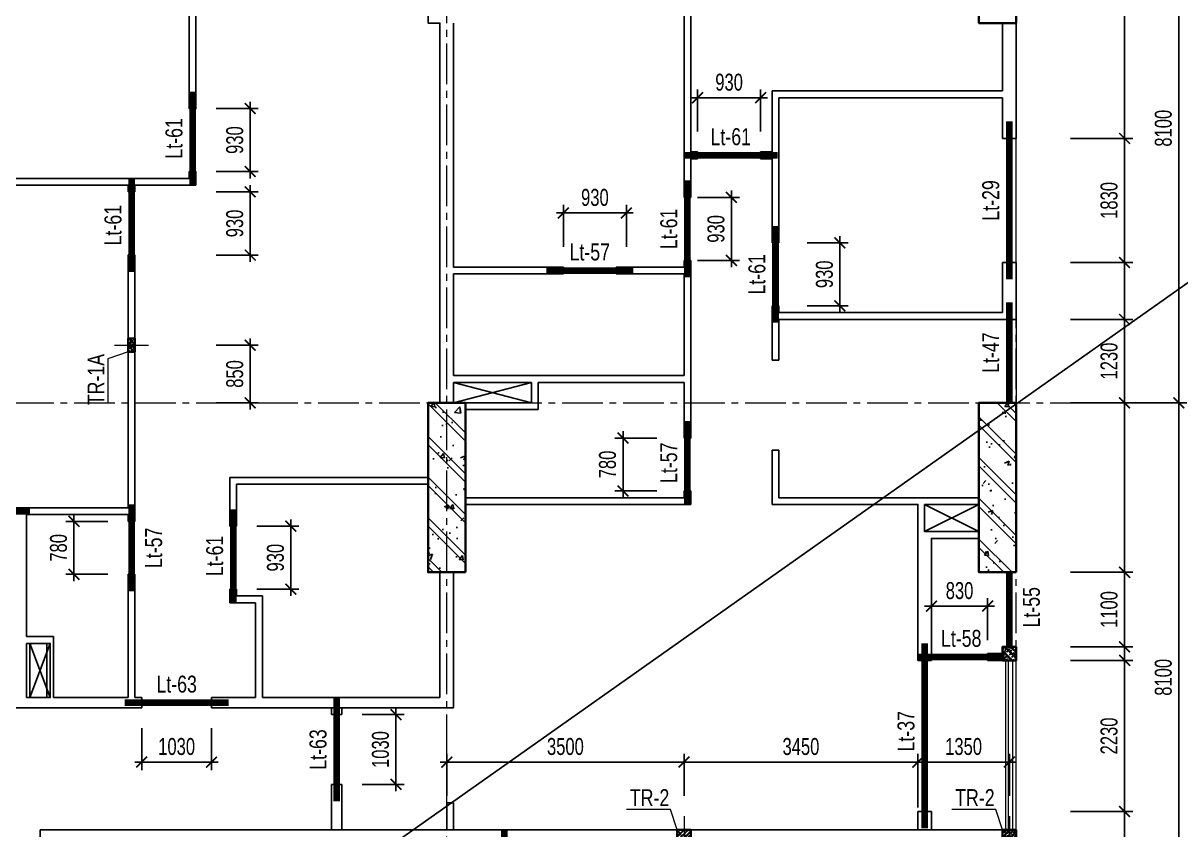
# Model space of a CAD drawing. Header units: millimetres. Extents: x 0 to 84100, y 0 to 158663.
# Drawn here: x 52670 to 69751, y 81126 to 93026 of the extents above; entities that cross this region are included whole.
import ezdxf
from ezdxf.enums import TextEntityAlignment as Align

# ---------------------------------------------------------------- set-up
doc = ezdxf.new("R2010")
doc.units = ezdxf.units.MM
doc.header["$LTSCALE"] = 800
doc.header["$MEASUREMENT"] = 0
doc.linetypes.add('CENTER2', pattern=[1.125, 0.75, -0.125, 0.125, -0.125])
doc.layers.get('DEFPOINTS').update_dxf_attribs({"color": 87})
for name, color, linetype, lineweight in [('CDC.01.AXIS', 160, 'CENTER2', 13), ('CDC.07.TEXTCOL', 3, 'Continuous', 18), ('CDC.09.COLUMN', 4, 'Continuous', 35), ('CDC.11.NOTE', 8, 'Continuous', 18)]:
    doc.layers.add(name, color=color, linetype=linetype, lineweight=lineweight)
for name, color, linetype in [('CDC.02.DIM', 1, 'Continuous'), ('CDC.03.BORDER', 3, 'Continuous'), ('CDC.06.TEXT', 2, 'Continuous'), ('CDC.10.HATCH', 9, 'Continuous'), ('HATCH', 8, 'Continuous'), ('KCS_LANH_TO', 3, 'Continuous'), ('new bloc sdfasdfk$0$KT-CTN', 3, 'Continuous')]:
    doc.layers.add(name, color=color, linetype=linetype)
doc.layers.add('CDC.15.NOPLOT', color=87, linetype='Continuous', plot=False)
doc.layers.add('KCS_Plotter', color=11, linetype='Continuous', plot=False)
doc.styles.add('KCS_SMTEXT', font='arial.ttf', dxfattribs={"width": 0.7})
doc.dimstyles.new('KCS_DIM100', dxfattribs={"dimscale": 100, "dimtxt": 2.5, "dimasz": 1.6, "dimexe": 1.2, "dimexo": 0, "dimgap": 1, "dimtad": 1, "dimdec": 0, "dimzin": 0, "dimdsep": 46, "dimtxsty": 'KCS_SMTEXT', "dimblk": 'ARCHTICK', "dimcen": 0, "dimdle": 1, "dimclrd": 1, "dimclre": 1, "dimclrt": 2, "dimadec": 0, "dimazin": 0, "dimtfac": 1, "dimtdec": 0, "dimtix": 1, "dimtmove": 2, "dimatfit": 3, "dimfxl": 1, "dimtolj": 1, "dimtzin": 0, "dimarcsym": 0})
pattern_1 = [(50, (0, 0), (717.26, -62.752), [75, -825]), (355, (0, 0), (-138.751, 752.192), [60, -660]), (100.4514, (59.8, -5.2), (578.5094, 689.4395), [63.74, -701.142]), (46.1842, (0, 200), (1067.241, -165.519), [112.5, -1237.5]), (96.6356, (88.9, 186.2), (934.663, 974.118), [95.61, -1051.713]), (351.1842, (0, 200), (934.662, 974.119), [90, -990]), (21, (100, 150), (596.907, -402.619), [75, -825]), (226, (100, 150), (671.882, -365.54), [60, -660]), (71.4514, (149.74, 116.45), (840.2226, 322.5305), [63.74, -701.142]), (67.5, (0, 0), (-155.9162, 294.3745), [0, -652, 0, -670, 0, -662.5]), (4.5, (0, 0), (283.351, 380.1032), [0, -382, 0, -637, 0, -252.5]), (327.5, (-223, 0), (533.8224, -22.5549), [0, -250, 0, -780, 0, -1035]), (317.5, (-323, 0), (583.1862, 100.105), [0, -325, 0, -518, 0, -735]), (315, (0, 0), (300.5204, 300.5204), []), (315, (0, 122.5), (300.5204, 300.5204), [])]

# ---------------------------------------------------------------- blocks, each defined once
blk = doc.blocks.new('TRUC9-31')
at = {"layer": 'CDC.10.HATCH', "ltscale": 0.5}
h = blk.add_hatch(dxfattribs=at)
h.set_pattern_fill('BETONG', color=256, scale=100, style=0, pattern_type=2)
h.set_pattern_definition(pattern_1)
h.paths.add_polyline_path([(48625, 38000), (49175, 38000), (49175, 40500), (48625, 40500), (48625, 38986)])
h = blk.add_hatch(dxfattribs=at)
h.set_pattern_fill('BETONG', color=256, scale=100, style=0, pattern_type=2)
h.set_pattern_definition(pattern_1)
h.paths.add_polyline_path([(56750, 38000), (57300, 38000), (57300, 40500), (56750, 40500), (56750, 38986)])
at = {"layer": 'CDC.01.AXIS'}
for p, q in [((48900, -1600), (48900, 50200)), ((57300, -1600), (57300, 50200)), ((-1600, 40500), (58900, 40500))]:
    blk.add_line(p, q, dxfattribs=at)
at = {"layer": 'CDC.09.COLUMN'}
for points in [[(57300, 46100), (57300, 48600), (56750, 48600), (56750, 46100)], [(49175, 38000), (49175, 40500), (48625, 40500), (48625, 38000)], [(57300, 38000), (57300, 40500), (56750, 40500), (56750, 38000)]]:
    blk.add_lwpolyline(points, close=True, dxfattribs=at)
blk = doc.blocks.new('new bloc sdfasdfk$0$ktn tang can ho')
at = {"layer": 'new bloc sdfasdfk$0$KT-CTN'}
for p, q in [((33650, 32399), (32500, 32699)), ((33650, 32699), (32500, 32399)), ((40250, 30900), (39450, 30500)), ((39450, 30900), (40250, 30500)), ((26550, 28850), (26250, 28050)), ((26250, 28850), (26550, 28050))]:
    blk.add_line(p, q, dxfattribs=at)
for points in [[(33650, 32699), (33650, 32399), (32500, 32399), (32500, 32699)], [(39450, 30900), (40250, 30900), (40250, 30500), (39450, 30500)], [(26250, 28850), (26550, 28850), (26550, 28050), (26250, 28050)]]:
    blk.add_lwpolyline(points, close=True, dxfattribs=at)
blk = doc.blocks.new('_ArchTick')
at = {"color": 0, "linetype": 'ByBlock', "const_width": 0.15}
blk.add_lwpolyline([(-0.5, -0.5), (0.5, 0.5)], dxfattribs=at)
blk = doc.blocks.new('*D79')
at = {"layer": 'CDC.02.DIM', "color": 1, "lineweight": -2, "ltscale": 0.5, "transparency": 16777216}
for p, q in [((68921, 95526), (69841, 95526)), ((69721, 95626), (69721, 87326)), ((68921, 87426), (69841, 87426))]:
    blk.add_line(p, q, dxfattribs=at)
at = {"layer": 'DEFPOINTS', "color": 0, "ltscale": 0.5, "transparency": 16777216}
for p in [(68921, 95526), (68921, 87426), (69721, 87426)]:
    blk.add_point(p, dxfattribs=at)
at = {"layer": 'CDC.02.DIM', "color": 1, "lineweight": -2, "ltscale": 0.5, "transparency": 16777216, "xscale": 160, "yscale": 160, "zscale": 160}
for p, rotation in [((69721, 95526), 90), ((69721, 87426), 270)]:
    blk.add_blockref('_ArchTick', p, dxfattribs=dict(at, rotation=rotation))
at = {"layer": 'CDC.02.DIM', "color": 2, "ltscale": 0.5, "transparency": 16777216, "insert": (69493, 91476), "char_height": 250, "attachment_point": 5, "rotation": 90, "style": 'KCS_SMTEXT'}
blk.add_mtext('\\A1;8100', dxfattribs=at)
blk = doc.blocks.new('*D80')
at = {"layer": 'CDC.02.DIM', "color": 1, "lineweight": -2, "ltscale": 0.5, "transparency": 16777216}
for p, q in [((69721, 87526), (69721, 79226)), ((68921, 87426), (69841, 87426)), ((68921, 79326), (69841, 79326))]:
    blk.add_line(p, q, dxfattribs=at)
at = {"layer": 'DEFPOINTS', "color": 0, "ltscale": 0.5, "transparency": 16777216}
for p in [(68921, 87426), (68921, 79326), (69721, 79326)]:
    blk.add_point(p, dxfattribs=at)
at = {"layer": 'CDC.02.DIM', "color": 1, "lineweight": -2, "ltscale": 0.5, "transparency": 16777216, "xscale": 160, "yscale": 160, "zscale": 160}
for p, rotation in [((69721, 87426), 90), ((69721, 79326), 270)]:
    blk.add_blockref('_ArchTick', p, dxfattribs=dict(at, rotation=rotation))
at = {"layer": 'CDC.02.DIM', "color": 2, "ltscale": 0.5, "transparency": 16777216, "insert": (69493, 83376), "char_height": 250, "attachment_point": 5, "rotation": 90, "style": 'KCS_SMTEXT'}
blk.add_mtext('\\A1;8100', dxfattribs=at)
blk = doc.blocks.new('*D98')
at = {"layer": 'CDC.02.DIM', "color": 1, "lineweight": -2, "ltscale": 0.5, "transparency": 16777216}
for p, q in [((68921, 95526), (70841, 95526)), ((70721, 46826), (70721, 95626)), ((68921, 46926), (70841, 46926))]:
    blk.add_line(p, q, dxfattribs=at)
at = {"layer": 'DEFPOINTS', "color": 0, "ltscale": 0.5, "transparency": 16777216}
for p in [(68921, 95526), (70721, 95526), (68921, 46926)]:
    blk.add_point(p, dxfattribs=at)
at = {"layer": 'CDC.02.DIM', "color": 1, "lineweight": -2, "ltscale": 0.5, "transparency": 16777216, "xscale": 160, "yscale": 160, "zscale": 160}
for p, rotation in [((70721, 95526), 90), ((70721, 46926), 270)]:
    blk.add_blockref('_ArchTick', p, dxfattribs=dict(at, rotation=rotation))
at = {"layer": 'CDC.02.DIM', "color": 2, "ltscale": 0.5, "transparency": 16777216, "insert": (70493, 71226), "char_height": 250, "attachment_point": 5, "rotation": 90, "style": 'KCS_SMTEXT'}
blk.add_mtext('\\A1;48600', dxfattribs=at)
blk = doc.blocks.new('*D135')
at = {"layer": 'CDC.02.DIM', "color": 1, "lineweight": -2, "transparency": 16777216}
for p, q in [((55520, 90536), (56140, 90536)), ((56020, 90636), (56020, 89506)), ((55520, 89606), (56140, 89606))]:
    blk.add_line(p, q, dxfattribs=at)
at = {"layer": 'DEFPOINTS', "color": 0, "transparency": 16777216}
for p in [(55520, 90536), (55520, 89606), (56020, 89606)]:
    blk.add_point(p, dxfattribs=at)
at = {"layer": 'CDC.02.DIM', "color": 1, "lineweight": -2, "transparency": 16777216, "xscale": 160, "yscale": 160, "zscale": 160}
for p, rotation in [((56020, 90536), 90), ((56020, 89606), 270)]:
    blk.add_blockref('_ArchTick', p, dxfattribs=dict(at, rotation=rotation))
at = {"layer": 'CDC.02.DIM', "color": 2, "transparency": 16777216, "insert": (55793, 90071), "char_height": 250, "attachment_point": 5, "rotation": 90, "style": 'KCS_SMTEXT'}
blk.add_mtext('\\A1;930', dxfattribs=at)
blk = doc.blocks.new('*D136')
at = {"layer": 'CDC.02.DIM', "color": 1, "lineweight": -2, "transparency": 16777216}
for p, q in [((55520, 91766), (56140, 91766)), ((56020, 91866), (56020, 90736)), ((55520, 90836), (56140, 90836))]:
    blk.add_line(p, q, dxfattribs=at)
at = {"layer": 'DEFPOINTS', "color": 0, "transparency": 16777216}
for p in [(55520, 91766), (55520, 90836), (56020, 90836)]:
    blk.add_point(p, dxfattribs=at)
at = {"layer": 'CDC.02.DIM', "color": 1, "lineweight": -2, "transparency": 16777216, "xscale": 160, "yscale": 160, "zscale": 160}
for p, rotation in [((56020, 91766), 90), ((56020, 90836), 270)]:
    blk.add_blockref('_ArchTick', p, dxfattribs=dict(at, rotation=rotation))
at = {"layer": 'CDC.02.DIM', "color": 2, "transparency": 16777216, "insert": (55793, 91301), "char_height": 250, "attachment_point": 5, "rotation": 90, "style": 'KCS_SMTEXT'}
blk.add_mtext('\\A1;930', dxfattribs=at)
blk = doc.blocks.new('*D140')
at = {"layer": 'CDC.02.DIM', "color": 1, "lineweight": -2, "transparency": 16777216}
for p, q in [((56120, 85606), (56740, 85606)), ((56620, 85706), (56620, 84576)), ((56120, 84676), (56740, 84676))]:
    blk.add_line(p, q, dxfattribs=at)
at = {"layer": 'DEFPOINTS', "color": 0, "transparency": 16777216}
for p in [(56120, 85606), (56120, 84676), (56620, 84676)]:
    blk.add_point(p, dxfattribs=at)
at = {"layer": 'CDC.02.DIM', "color": 1, "lineweight": -2, "transparency": 16777216, "xscale": 160, "yscale": 160, "zscale": 160}
for p, rotation in [((56620, 85606), 90), ((56620, 84676), 270)]:
    blk.add_blockref('_ArchTick', p, dxfattribs=dict(at, rotation=rotation))
at = {"layer": 'CDC.02.DIM', "color": 2, "transparency": 16777216, "insert": (56393, 85141), "char_height": 250, "attachment_point": 5, "rotation": 90, "style": 'KCS_SMTEXT'}
blk.add_mtext('\\A1;930', dxfattribs=at)
blk = doc.blocks.new('*D142')
at = {"layer": 'CDC.02.DIM', "color": 1, "lineweight": -2, "transparency": 16777216}
for p, q in [((53420, 85776), (53420, 84796)), ((53920, 85676), (53300, 85676)), ((53920, 84896), (53300, 84896))]:
    blk.add_line(p, q, dxfattribs=at)
at = {"layer": 'DEFPOINTS', "color": 0, "transparency": 16777216}
for p in [(53920, 85676), (53420, 84896), (53920, 84896)]:
    blk.add_point(p, dxfattribs=at)
at = {"layer": 'CDC.02.DIM', "color": 1, "lineweight": -2, "transparency": 16777216, "xscale": 160, "yscale": 160, "zscale": 160}
for p, rotation in [((53420, 85676), 90), ((53420, 84896), 270)]:
    blk.add_blockref('_ArchTick', p, dxfattribs=dict(at, rotation=rotation))
at = {"layer": 'CDC.02.DIM', "color": 2, "transparency": 16777216, "insert": (53193, 85286), "char_height": 250, "attachment_point": 5, "rotation": 90, "style": 'KCS_SMTEXT'}
blk.add_mtext('\\A1;780', dxfattribs=at)
blk = doc.blocks.new('*D146')
at = {"layer": 'CDC.02.DIM', "color": 1, "lineweight": -2, "transparency": 16777216}
for p, q in [((63120, 90556), (63120, 89426)), ((62620, 90456), (63240, 90456)), ((62620, 89526), (63240, 89526))]:
    blk.add_line(p, q, dxfattribs=at)
at = {"layer": 'DEFPOINTS', "color": 0, "transparency": 16777216}
for p in [(62620, 90456), (62620, 89526), (63120, 89526)]:
    blk.add_point(p, dxfattribs=at)
at = {"layer": 'CDC.02.DIM', "color": 1, "lineweight": -2, "transparency": 16777216, "xscale": 160, "yscale": 160, "zscale": 160}
for p, rotation in [((63120, 90456), 90), ((63120, 89526), 270)]:
    blk.add_blockref('_ArchTick', p, dxfattribs=dict(at, rotation=rotation))
at = {"layer": 'CDC.02.DIM', "color": 2, "transparency": 16777216, "insert": (62893, 89991), "char_height": 250, "attachment_point": 5, "rotation": 90, "style": 'KCS_SMTEXT'}
blk.add_mtext('\\A1;930', dxfattribs=at)
blk = doc.blocks.new('*D149')
at = {"layer": 'CDC.02.DIM', "color": 1, "lineweight": -2, "transparency": 16777216}
for p, q in [((64721, 89886), (64721, 88756)), ((64239, 89786), (64841, 89786)), ((64239, 88856), (64841, 88856))]:
    blk.add_line(p, q, dxfattribs=at)
at = {"layer": 'DEFPOINTS', "color": 0, "transparency": 16777216}
for p in [(64239, 89786), (64239, 88856), (64721, 88856)]:
    blk.add_point(p, dxfattribs=at)
at = {"layer": 'CDC.02.DIM', "color": 1, "lineweight": -2, "transparency": 16777216, "xscale": 160, "yscale": 160, "zscale": 160}
for p, rotation in [((64721, 89786), 90), ((64721, 88856), 270)]:
    blk.add_blockref('_ArchTick', p, dxfattribs=dict(at, rotation=rotation))
at = {"layer": 'CDC.02.DIM', "color": 2, "transparency": 16777216, "insert": (64493, 89321), "char_height": 250, "attachment_point": 5, "rotation": 90, "style": 'KCS_SMTEXT'}
blk.add_mtext('\\A1;930', dxfattribs=at)
blk = doc.blocks.new('*D150')
at = {"layer": 'CDC.02.DIM', "color": 1, "lineweight": -2, "ltscale": 0.5, "transparency": 16777216}
for p, q in [((68921, 91426), (68921, 89396)), ((68121, 91326), (69041, 91326)), ((68121, 89496), (69041, 89496))]:
    blk.add_line(p, q, dxfattribs=at)
at = {"layer": 'DEFPOINTS', "color": 0, "ltscale": 0.5, "transparency": 16777216}
for p in [(68121, 91326), (68121, 89496), (68921, 89496)]:
    blk.add_point(p, dxfattribs=at)
at = {"layer": 'CDC.02.DIM', "color": 1, "lineweight": -2, "ltscale": 0.5, "transparency": 16777216, "xscale": 160, "yscale": 160, "zscale": 160}
for p, rotation in [((68921, 91326), 90), ((68921, 89496), 270)]:
    blk.add_blockref('_ArchTick', p, dxfattribs=dict(at, rotation=rotation))
at = {"layer": 'CDC.02.DIM', "color": 2, "ltscale": 0.5, "transparency": 16777216, "insert": (68693, 90411), "char_height": 250, "attachment_point": 5, "rotation": 90, "style": 'KCS_SMTEXT'}
blk.add_mtext('\\A1;1830', dxfattribs=at)
blk = doc.blocks.new('*D151')
at = {"layer": 'CDC.02.DIM', "color": 1, "lineweight": -2, "ltscale": 0.5, "transparency": 16777216}
for p, q in [((68121, 88656), (69041, 88656)), ((68921, 87326), (68921, 88756)), ((68121, 87426), (69041, 87426))]:
    blk.add_line(p, q, dxfattribs=at)
at = {"layer": 'DEFPOINTS', "color": 0, "ltscale": 0.5, "transparency": 16777216}
for p in [(68121, 88656), (68921, 88656), (68121, 87426)]:
    blk.add_point(p, dxfattribs=at)
at = {"layer": 'CDC.02.DIM', "color": 1, "lineweight": -2, "ltscale": 0.5, "transparency": 16777216, "xscale": 160, "yscale": 160, "zscale": 160}
for p, rotation in [((68921, 88656), 90), ((68921, 87426), 270)]:
    blk.add_blockref('_ArchTick', p, dxfattribs=dict(at, rotation=rotation))
at = {"layer": 'CDC.02.DIM', "color": 2, "ltscale": 0.5, "transparency": 16777216, "insert": (68693, 88041), "char_height": 250, "attachment_point": 5, "rotation": 90, "style": 'KCS_SMTEXT'}
blk.add_mtext('\\A1;1230', dxfattribs=at)
blk = doc.blocks.new('*D152')
at = {"layer": 'CDC.02.DIM', "color": 1, "lineweight": -2, "transparency": 16777216}
for p, q in [((63651, 91926), (62521, 91926)), ((62621, 91426), (62621, 92046)), ((63551, 91426), (63551, 92046))]:
    blk.add_line(p, q, dxfattribs=at)
at = {"layer": 'DEFPOINTS', "color": 0, "transparency": 16777216}
for p in [(62621, 91926), (62621, 91426), (63551, 91426)]:
    blk.add_point(p, dxfattribs=at)
at = {"layer": 'CDC.02.DIM', "color": 1, "lineweight": -2, "transparency": 16777216, "xscale": 160, "yscale": 160, "zscale": 160, "rotation": 180}
blk.add_blockref('_ArchTick', (62621, 91926), dxfattribs=at)
at = {"layer": 'CDC.02.DIM', "color": 1, "lineweight": -2, "transparency": 16777216, "xscale": 160, "yscale": 160, "zscale": 160}
blk.add_blockref('_ArchTick', (63551, 91926), dxfattribs=at)
at = {"layer": 'CDC.02.DIM', "color": 2, "transparency": 16777216, "insert": (63086, 92154), "char_height": 250, "attachment_point": 5, "style": 'KCS_SMTEXT'}
blk.add_mtext('\\A1;930', dxfattribs=at)
blk = doc.blocks.new('*D153')
at = {"layer": 'CDC.02.DIM', "color": 1, "lineweight": -2, "transparency": 16777216}
for p, q in [((61671, 90226), (60541, 90226)), ((60641, 89726), (60641, 90346)), ((61571, 89726), (61571, 90346))]:
    blk.add_line(p, q, dxfattribs=at)
at = {"layer": 'DEFPOINTS', "color": 0, "transparency": 16777216}
for p in [(60641, 90226), (60641, 89726), (61571, 89726)]:
    blk.add_point(p, dxfattribs=at)
at = {"layer": 'CDC.02.DIM', "color": 1, "lineweight": -2, "transparency": 16777216, "xscale": 160, "yscale": 160, "zscale": 160, "rotation": 180}
blk.add_blockref('_ArchTick', (60641, 90226), dxfattribs=at)
at = {"layer": 'CDC.02.DIM', "color": 1, "lineweight": -2, "transparency": 16777216, "xscale": 160, "yscale": 160, "zscale": 160}
blk.add_blockref('_ArchTick', (61571, 90226), dxfattribs=at)
at = {"layer": 'CDC.02.DIM', "color": 2, "transparency": 16777216, "insert": (61106, 90454), "char_height": 250, "attachment_point": 5, "style": 'KCS_SMTEXT'}
blk.add_mtext('\\A1;930', dxfattribs=at)
blk = doc.blocks.new('*D154')
at = {"layer": 'CDC.02.DIM', "color": 1, "lineweight": -2, "transparency": 16777216}
for p, q in [((61521, 87006), (61521, 86026)), ((62021, 86906), (61401, 86906)), ((62021, 86126), (61401, 86126))]:
    blk.add_line(p, q, dxfattribs=at)
at = {"layer": 'DEFPOINTS', "color": 0, "transparency": 16777216}
for p in [(62021, 86906), (61521, 86126), (62021, 86126)]:
    blk.add_point(p, dxfattribs=at)
at = {"layer": 'CDC.02.DIM', "color": 1, "lineweight": -2, "transparency": 16777216, "xscale": 160, "yscale": 160, "zscale": 160}
for p, rotation in [((61521, 86906), 90), ((61521, 86126), 270)]:
    blk.add_blockref('_ArchTick', p, dxfattribs=dict(at, rotation=rotation))
at = {"layer": 'CDC.02.DIM', "color": 2, "transparency": 16777216, "insert": (61293, 86516), "char_height": 250, "attachment_point": 5, "rotation": 90, "style": 'KCS_SMTEXT'}
blk.add_mtext('\\A1;780', dxfattribs=at)
blk = doc.blocks.new('*D155')
at = {"layer": 'CDC.02.DIM', "color": 1, "lineweight": -2, "ltscale": 0.5, "transparency": 16777216}
for p, q in [((68921, 81296), (68921, 83726)), ((68121, 83626), (69041, 83626)), ((68121, 81396), (69041, 81396))]:
    blk.add_line(p, q, dxfattribs=at)
at = {"layer": 'DEFPOINTS', "color": 0, "ltscale": 0.5, "transparency": 16777216}
for p in [(68121, 83626), (68921, 83626), (68121, 81396)]:
    blk.add_point(p, dxfattribs=at)
at = {"layer": 'CDC.02.DIM', "color": 1, "lineweight": -2, "ltscale": 0.5, "transparency": 16777216, "xscale": 160, "yscale": 160, "zscale": 160}
for p, rotation in [((68921, 83626), 90), ((68921, 81396), 270)]:
    blk.add_blockref('_ArchTick', p, dxfattribs=dict(at, rotation=rotation))
at = {"layer": 'CDC.02.DIM', "color": 2, "ltscale": 0.5, "transparency": 16777216, "insert": (68693, 82511), "char_height": 250, "attachment_point": 5, "rotation": 90, "style": 'KCS_SMTEXT'}
blk.add_mtext('\\A1;2230', dxfattribs=at)
blk = doc.blocks.new('*D156')
at = {"layer": 'CDC.02.DIM', "color": 1, "lineweight": -2, "transparency": 16777216}
for p, q in [((67001, 84426), (65971, 84426)), ((66071, 83926), (66071, 84546)), ((66901, 83926), (66901, 84546))]:
    blk.add_line(p, q, dxfattribs=at)
at = {"layer": 'DEFPOINTS', "color": 0, "transparency": 16777216}
for p in [(66071, 84426), (66071, 83926), (66901, 83926)]:
    blk.add_point(p, dxfattribs=at)
at = {"layer": 'CDC.02.DIM', "color": 1, "lineweight": -2, "transparency": 16777216, "xscale": 160, "yscale": 160, "zscale": 160, "rotation": 180}
blk.add_blockref('_ArchTick', (66071, 84426), dxfattribs=at)
at = {"layer": 'CDC.02.DIM', "color": 1, "lineweight": -2, "transparency": 16777216, "xscale": 160, "yscale": 160, "zscale": 160}
blk.add_blockref('_ArchTick', (66901, 84426), dxfattribs=at)
at = {"layer": 'CDC.02.DIM', "color": 2, "transparency": 16777216, "insert": (66486, 84654), "char_height": 250, "attachment_point": 5, "style": 'KCS_SMTEXT'}
blk.add_mtext('\\A1;830', dxfattribs=at)
blk = doc.blocks.new('*D157')
at = {"layer": 'CDC.02.DIM', "color": 1, "lineweight": -2, "transparency": 16777216}
for p, q in [((58171, 82926), (58171, 81696)), ((57671, 82826), (58291, 82826)), ((57671, 81796), (58291, 81796))]:
    blk.add_line(p, q, dxfattribs=at)
at = {"layer": 'DEFPOINTS', "color": 0, "transparency": 16777216}
for p in [(57671, 82826), (57671, 81796), (58171, 81796)]:
    blk.add_point(p, dxfattribs=at)
at = {"layer": 'CDC.02.DIM', "color": 1, "lineweight": -2, "transparency": 16777216, "xscale": 160, "yscale": 160, "zscale": 160}
for p, rotation in [((58171, 82826), 90), ((58171, 81796), 270)]:
    blk.add_blockref('_ArchTick', p, dxfattribs=dict(at, rotation=rotation))
at = {"layer": 'CDC.02.DIM', "color": 2, "transparency": 16777216, "insert": (57943, 82311), "char_height": 250, "attachment_point": 5, "rotation": 90, "style": 'KCS_SMTEXT'}
blk.add_mtext('\\A1;1030', dxfattribs=at)
blk = doc.blocks.new('*D240')
at = {"layer": 'CDC.02.DIM', "color": 1, "lineweight": -2, "transparency": 16777216}
for p, q in [((54420, 82626), (54420, 82006)), ((55450, 82626), (55450, 82006)), ((55550, 82126), (54320, 82126))]:
    blk.add_line(p, q, dxfattribs=at)
at = {"layer": 'DEFPOINTS', "color": 0, "transparency": 16777216}
for p in [(54420, 82626), (55450, 82626), (54420, 82126)]:
    blk.add_point(p, dxfattribs=at)
at = {"layer": 'CDC.02.DIM', "color": 1, "lineweight": -2, "transparency": 16777216, "xscale": 160, "yscale": 160, "zscale": 160, "rotation": 180}
blk.add_blockref('_ArchTick', (54420, 82126), dxfattribs=at)
at = {"layer": 'CDC.02.DIM', "color": 1, "lineweight": -2, "transparency": 16777216, "xscale": 160, "yscale": 160, "zscale": 160}
blk.add_blockref('_ArchTick', (55450, 82126), dxfattribs=at)
at = {"layer": 'CDC.02.DIM', "color": 2, "transparency": 16777216, "insert": (54935, 82354), "char_height": 250, "attachment_point": 5, "style": 'KCS_SMTEXT'}
blk.add_mtext('\\A1;1030', dxfattribs=at)
blk = doc.blocks.new('TR1')
at = {"layer": 'HATCH'}
h = blk.add_hatch(dxfattribs=at)
h.set_pattern_fill('BETONG', color=256, scale=10, style=0, pattern_type=2)
h.set_pattern_definition([(50, (154804.38, -579291.57), (71.726018, -6.2752135), [7.5, -82.5]), (355, (154804.38, -579291.57), (-13.875133, 75.219213), [6, -66]), (100.4514, (154810.355, -579292.094), (57.850938, 68.943954), [6.374019, -70.114211]), (46.1842, (154804.38, -579271.57), (106.724105, -16.551901), [11.25, -123.75]), (96.6356, (154813.27, -579272.95), (93.46627, 97.411787), [9.561029, -105.1713]), (351.1842, (154804.38, -579271.57), (93.466195, 97.41186), [9, -99]), (21, (154814.38, -579276.57), (59.690705, -40.261889), [7.5, -82.5]), (326, (154814.38, -579276.57), (24.331533, 72.5150045), [6, -66]), (71.4514, (154819.35, -579279.93), (84.022263, 32.25305), [6.374019, -70.114211]), (37.5, (154804.378, -579291.572), (1.2159855, 33.2893854), [0, -65.2, 0, -67, 0, -66.25]), (7.5, (154804.378, -579291.57), (26.3069537, 39.4411712), [0, -38.2, 0, -63.7, 0, -25.25]), (327.5, (154782.078, -579291.572), (53.3822436, -2.2554872), [0, -25, 0, -78, 0, -103.5]), (317.5, (154772.08, -579291.57), (58.318617, 10.0104982), [0, -32.5, 0, -51.8, 0, -73.5]), (45, (154804.378, -579291.57), (-30.0520382, 30.0520382), []), (45, (154804.378, -579279.32), (-30.0520382, 30.0520382), [])])
h.paths.add_polyline_path([(100, -50), (100, 50), (-100, 50), (-100, -50)])
at = {"layer": 'CDC.01.AXIS'}
blk.add_line((0, 250), (0, -250), dxfattribs=at)
at = {"layer": 'CDC.09.COLUMN'}
blk.add_lwpolyline([(-100, -50), (100, -50), (100, 50), (-100, 50)], close=True, dxfattribs=at)
blk = doc.blocks.new('*D385')
at = {"layer": 'CDC.02.DIM', "color": 1, "lineweight": -2, "transparency": 16777216}
for p, q in [((56020, 88376), (56020, 87326)), ((55520, 88276), (56140, 88276)), ((55520, 87426), (56140, 87426))]:
    blk.add_line(p, q, dxfattribs=at)
at = {"layer": 'DEFPOINTS', "color": 0, "transparency": 16777216}
for p in [(55520, 88276), (55520, 87426), (56020, 87426)]:
    blk.add_point(p, dxfattribs=at)
at = {"layer": 'CDC.02.DIM', "color": 1, "lineweight": -2, "transparency": 16777216, "xscale": 160, "yscale": 160, "zscale": 160}
for p, rotation in [((56020, 88276), 90), ((56020, 87426), 270)]:
    blk.add_blockref('_ArchTick', p, dxfattribs=dict(at, rotation=rotation))
at = {"layer": 'CDC.02.DIM', "color": 2, "transparency": 16777216, "insert": (55793, 87851), "char_height": 250, "attachment_point": 5, "rotation": 90, "style": 'KCS_SMTEXT'}
blk.add_mtext('\\A1;850', dxfattribs=at)
blk = doc.blocks.new('TR2')
at = {"layer": 'HATCH'}
h = blk.add_hatch(dxfattribs=at)
h.set_pattern_fill('BETONG', color=256, scale=10, angle=90, style=0, pattern_type=2)
h.set_pattern_definition([(140, (579241.57, 154804.38), (6.2752135, 71.726018), [7.5, -82.5]), (85, (579241.57, 154804.38), (-75.219213, -13.875133), [6, -66]), (190.4514, (579242.094, 154810.355), (-68.943954, 57.850938), [6.374019, -70.114211]), (136.1842, (579221.57, 154804.38), (16.551901, 106.724105), [11.25, -123.75]), (186.6356, (579222.95, 154813.27), (-97.411787, 93.46627), [9.561029, -105.1713]), (81.1842, (579221.57, 154804.38), (-97.41186, 93.466195), [9, -99]), (111, (579226.57, 154814.38), (40.261889, 59.690705), [7.5, -82.5]), (56, (579226.57, 154814.38), (-72.5150045, 24.331533), [6, -66]), (161.4514, (579229.93, 154819.35), (-32.25305, 84.022263), [6.374019, -70.114211]), (127.5, (579241.572, 154804.378), (-33.2893854, 1.2159855), [0, -65.2, 0, -67, 0, -66.25]), (97.5, (579241.57, 154804.378), (-39.4411712, 26.3069537), [0, -38.2, 0, -63.7, 0, -25.25]), (57.5, (579241.572, 154782.078), (2.2554872, 53.3822436), [0, -25, 0, -78, 0, -103.5]), (47.5, (579241.57, 154772.08), (-10.0104982, 58.318617), [0, -32.5, 0, -51.8, 0, -73.5]), (135, (579241.57, 154804.378), (-30.0520382, -30.0520382), []), (135, (579229.32, 154804.378), (-30.0520382, -30.0520382), [])])
h.paths.add_polyline_path([(-100, -100), (100, -100), (100, 100), (-100, 100)])
at = {"layer": 'CDC.01.AXIS'}
blk.add_line((-300, 0), (300, 0), dxfattribs=at)
at = {"layer": 'CDC.09.COLUMN'}
blk.add_lwpolyline([(100, -100), (100, 100), (-100, 100), (-100, -100)], close=True, dxfattribs=at)
blk = doc.blocks.new('*D392')
at = {"layer": 'CDC.02.DIM', "color": 1, "lineweight": -2, "transparency": 16777216}
for p, q in [((58921, 81626), (58921, 82246)), ((62421, 81626), (62421, 82246)), ((62521, 82126), (58821, 82126))]:
    blk.add_line(p, q, dxfattribs=at)
at = {"layer": 'DEFPOINTS', "color": 0, "transparency": 16777216}
for p in [(58921, 82126), (58921, 81626), (62421, 81626)]:
    blk.add_point(p, dxfattribs=at)
at = {"layer": 'CDC.02.DIM', "color": 1, "lineweight": -2, "transparency": 16777216, "xscale": 160, "yscale": 160, "zscale": 160, "rotation": 180}
blk.add_blockref('_ArchTick', (58921, 82126), dxfattribs=at)
at = {"layer": 'CDC.02.DIM', "color": 1, "lineweight": -2, "transparency": 16777216, "xscale": 160, "yscale": 160, "zscale": 160}
blk.add_blockref('_ArchTick', (62421, 82126), dxfattribs=at)
at = {"layer": 'CDC.02.DIM', "color": 2, "transparency": 16777216, "insert": (60671, 82354), "char_height": 250, "attachment_point": 5, "style": 'KCS_SMTEXT'}
blk.add_mtext('\\A1;3500', dxfattribs=at)
blk = doc.blocks.new('*D393')
at = {"layer": 'CDC.02.DIM', "color": 1, "lineweight": -2, "transparency": 16777216}
for p, q in [((62421, 81626), (62421, 82246)), ((65871, 81456), (65871, 82246)), ((62321, 82126), (65971, 82126))]:
    blk.add_line(p, q, dxfattribs=at)
at = {"layer": 'DEFPOINTS', "color": 0, "transparency": 16777216}
for p in [(65871, 82126), (62421, 81626), (65871, 81456)]:
    blk.add_point(p, dxfattribs=at)
at = {"layer": 'CDC.02.DIM', "color": 1, "lineweight": -2, "transparency": 16777216, "xscale": 160, "yscale": 160, "zscale": 160, "rotation": 180}
blk.add_blockref('_ArchTick', (62421, 82126), dxfattribs=at)
at = {"layer": 'CDC.02.DIM', "color": 1, "lineweight": -2, "transparency": 16777216, "xscale": 160, "yscale": 160, "zscale": 160}
blk.add_blockref('_ArchTick', (65871, 82126), dxfattribs=at)
at = {"layer": 'CDC.02.DIM', "color": 2, "transparency": 16777216, "insert": (64146, 82354), "char_height": 250, "attachment_point": 5, "style": 'KCS_SMTEXT'}
blk.add_mtext('\\A1;3450', dxfattribs=at)
blk = doc.blocks.new('*D573')
at = {"layer": 'CDC.02.DIM', "color": 1, "lineweight": -2, "transparency": 16777216}
for p, q in [((65871, 81456), (65871, 82246)), ((67221, 81626), (67221, 82246)), ((67321, 82126), (65771, 82126))]:
    blk.add_line(p, q, dxfattribs=at)
at = {"layer": 'DEFPOINTS', "color": 0, "transparency": 16777216}
for p in [(65871, 82126), (67221, 81626), (65871, 81456)]:
    blk.add_point(p, dxfattribs=at)
at = {"layer": 'CDC.02.DIM', "color": 1, "lineweight": -2, "transparency": 16777216, "xscale": 160, "yscale": 160, "zscale": 160, "rotation": 180}
blk.add_blockref('_ArchTick', (65871, 82126), dxfattribs=at)
at = {"layer": 'CDC.02.DIM', "color": 1, "lineweight": -2, "transparency": 16777216, "xscale": 160, "yscale": 160, "zscale": 160}
blk.add_blockref('_ArchTick', (67221, 82126), dxfattribs=at)
at = {"layer": 'CDC.02.DIM', "color": 2, "transparency": 16777216, "insert": (66546, 82354), "char_height": 250, "attachment_point": 5, "style": 'KCS_SMTEXT'}
blk.add_mtext('\\A1;1350', dxfattribs=at)
blk = doc.blocks.new('*D683')
at = {"layer": 'CDC.02.DIM', "color": 1, "lineweight": -2, "ltscale": 0.5, "transparency": 16777216}
for p, q in [((68121, 84926), (69041, 84926)), ((68921, 83726), (68921, 85026)), ((68121, 83826), (69041, 83826))]:
    blk.add_line(p, q, dxfattribs=at)
at = {"layer": 'DEFPOINTS', "color": 0, "ltscale": 0.5, "transparency": 16777216}
for p in [(68121, 84926), (68921, 84926), (68121, 83826)]:
    blk.add_point(p, dxfattribs=at)
at = {"layer": 'CDC.02.DIM', "color": 1, "lineweight": -2, "ltscale": 0.5, "transparency": 16777216, "xscale": 160, "yscale": 160, "zscale": 160}
for p, rotation in [((68921, 84926), 90), ((68921, 83826), 270)]:
    blk.add_blockref('_ArchTick', p, dxfattribs=dict(at, rotation=rotation))
at = {"layer": 'CDC.02.DIM', "color": 2, "ltscale": 0.5, "transparency": 16777216, "insert": (68693, 84376), "char_height": 250, "attachment_point": 5, "rotation": 90, "style": 'KCS_SMTEXT'}
blk.add_mtext('\\A1;1100', dxfattribs=at)

msp = doc.modelspace()

# ---------------------------------------------------------------- hatches: boundary and pattern name
at = {"layer": 'CDC.10.HATCH', "ltscale": 0.5}
h = msp.add_hatch(dxfattribs=at)
h.set_pattern_fill('DANG-01', color=256, scale=15, angle=-90, style=0, pattern_type=2)
h.set_pattern_definition([(320, (-469993.03, 4155443.27), (-9.4128202, -107.5890274), [11.25, -123.75]), (265, (-469993.03, 4155443.27), (112.82882, 20.8127), [9, -99]), (10.4514, (-469993.81, 4155434.3), (103.4159313, -86.7764073), [9.5610285, -105.1713168]), (316.1842, (-469963.03, 4155443.27), (-24.827852, -160.0861573), [16.875, -185.625]), (6.6356, (-469965.1, 4155429.93), (146.1176806, -140.199406), [14.341543, -157.75695]), (261.1842, (-469963.03, 4155443.27), (146.11779, -140.199292), [13.5, -148.5]), (291, (-469970.53, 4155428.27), (-60.3928336, -89.5360578), [11.25, -123.75]), (236, (-469970.53, 4155428.27), (108.7725068, -36.4972998), [9, -99]), (341.4514, (-469975.56, 4155420.81), (48.3795745, -126.0333943), [9.5610285, -105.1713168]), (307.5, (-469993.03, 4155443.267), (49.93407807, -1.8239783), [0, -97.8, 0, -100.5, 0, -99.375]), (277.5, (-469993.03, 4155443.267), (59.1617568, -39.4604306), [0, -57.3, 0, -95.55, 0, -37.875]), (237.5, (-469993.03, 4155476.717), (-3.38323076, -80.07336543), [0, -37.5, 0, -117, 0, -155.25]), (227.5, (-469993.03, 4155491.72), (15.0157473, -87.4779254), [0, -48.75, 0, -77.7, 0, -110.25]), (315, (-469993.03, 4155443.27), (45.0780573, 45.0780573), []), (315, (-469974.654, 4155443.27), (45.0780573, 45.0780573), [])])
h.paths.add_polyline_path([(67320.7, 83826.1), (67320.7, 83626.1), (67120.7, 83626.1), (67120.7, 83826.1)])

# ---------------------------------------------------------------- linework, layer by layer
at = {"layer": 'CDC.03.BORDER'}
for p, q in [((62520.7, 94296.1), (62520.7, 91126.1)), ((62420.7, 90456.1), (62420.7, 94096.1)), ((59020.7, 93026.1), (59020.7, 89426.1)), ((67320.7, 93026.1), (67320.7, 91326.1)), ((63720.7, 92026.1), (67120.7, 92026.1)), ((63720.7, 91126.1), (63720.7, 92026.1)), ((67120.7, 91926.1), (63820.7, 91926.1)), ((63820.7, 89786.1), (63820.7, 91926.1)), ((67120.7, 91326.1), (67120.7, 91926.1)), ((67120.7, 91326.1), (67320.7, 91326.1)), ((62520.7, 91126.1), (62620.7, 91126.1)), ((62520.7, 91126.1), (62620.7, 91126.1)), ((62620.7, 91126.1), (62620.7, 91026.1)), ((63550.7, 91026.1), (63550.7, 91126.1)), ((63720.7, 91126.1), (63550.7, 91126.1)), ((62620.7, 91026.1), (62520.7, 91026.1)), ((62620.7, 91026.1), (62520.7, 91026.1)), ((62520.7, 91026.1), (62520.7, 90456.1)), ((63720.7, 91026.1), (63550.7, 91026.1)), ((63720.7, 91026.1), (63550.7, 91026.1)), ((63720.7, 89786.1), (63720.7, 91026.1)), ((55120.4, 90736.1), (52120.5, 90736.1)), ((52020.5, 90636.1), (54220.4, 90636.1)), ((54220.4, 90536.1), (54220.4, 90636.1)), ((54320.4, 90536.1), (54220.4, 90536.1)), ((54320.4, 90636.1), (55220.4, 90636.1)), ((54320.4, 90536.1), (54320.4, 90636.1)), ((62520.7, 90456.1), (62420.7, 90456.1)), ((63820.7, 89786.1), (63720.7, 89786.1)), ((54220.4, 85876.1), (54220.4, 89606.1)), ((54320.4, 89606.1), (54220.4, 89606.1)), ((54320.4, 85676.1), (54320.4, 89606.1)), ((62420.7, 89426.1), (62420.7, 89526.1)), ((62420.7, 89526.1), (62520.7, 89526.1)), ((62520.7, 89526.1), (62520.7, 86906.1)), ((59020.7, 89426.1), (60640.7, 89426.1)), ((60640.7, 89326.1), (60640.7, 89426.1)), ((61420.7, 89426.1), (62420.7, 89426.1)), ((61420.7, 89326.1), (61420.7, 89426.1)), ((67120.7, 89496.1), (67320.7, 89496.1)), ((67120.7, 89496.1), (67120.7, 88756.1)), ((67320.7, 89496.1), (67320.7, 88656.1)), ((60640.7, 89326.1), (59020.7, 89326.1)), ((59020.7, 89326.1), (59020.7, 87826.1)), ((62420.7, 89326.1), (61420.7, 89326.1)), ((62420.7, 89326.1), (62420.7, 87826.1)), ((63720.7, 88056.1), (63720.7, 88856.1)), ((63820.7, 88856.1), (63720.7, 88856.1)), ((63820.7, 88756.1), (63820.7, 88856.1)), ((66820.7, 88756.1), (63820.7, 88756.1)), ((67320.7, 88656.1), (63820.7, 88656.1)), ((63820.7, 88056.1), (63820.7, 88656.1)), ((66820.7, 88756.1), (67120.7, 88756.1)), ((63820.7, 88056.1), (63720.7, 88056.1)), ((62420.7, 87826.1), (59020.7, 87826.1)), ((60170.7, 87726.1), (59020.7, 87726.1)), ((59020.7, 87426.1), (59020.7, 87726.1)), ((60170.7, 87426.1), (60170.7, 87726.1)), ((62420.7, 87726.1), (60270.7, 87726.1)), ((60270.7, 87326.1), (60270.7, 87726.1)), ((62420.7, 87726.1), (62420.7, 86906.1)), ((58820.4, 87426.1), (58645.4, 87426.1)), ((58645.4, 86326.1), (58645.4, 87426.1)), ((60170.7, 87426.1), (59020.7, 87426.1)), ((60270.7, 87326.1), (59195.7, 87326.1)), ((62520.7, 86906.1), (62420.7, 86906.1)), ((63720.7, 86726.1), (63720.7, 85926.1)), ((63720.7, 86726.1), (63820.7, 86726.1)), ((63820.7, 86726.1), (63820.7, 86026.1)), ((58645.4, 86326.1), (55720.5, 86326.1)), ((55720.5, 86326.1), (55720.5, 85606.1)), ((55820.5, 85606.1), (55820.5, 86226.1)), ((55820.5, 86226.1), (58645.4, 86226.1)), ((58645.4, 86226.1), (58645.4, 84926.1)), ((62420.7, 86126.1), (62420.7, 86026.1)), ((62520.7, 86126.1), (62420.7, 86126.1)), ((62520.7, 86126.1), (62520.7, 85926.1)), ((62420.7, 86026.1), (59195.7, 86026.1)), ((62520.7, 85926.1), (59195.7, 85926.1)), ((66770.7, 86026.1), (63820.7, 86026.1)), ((65970.7, 85926.1), (66770.7, 85926.1)), ((54220.4, 85876.1), (52520.4, 85876.1)), ((52720.4, 83976.1), (52720.4, 85776.1)), ((52720.4, 85776.1), (54220.4, 85776.1)), ((54220.4, 85776.1), (54220.4, 85676.1)), ((54220.4, 85676.1), (54320.4, 85676.1)), ((55720.5, 85606.1), (55820.5, 85606.1)), ((66770.7, 85526.1), (65970.7, 85526.1)), ((54220.4, 84896.1), (54220.4, 83076.1)), ((54220.4, 84896.1), (54320.4, 84896.1)), ((54320.4, 84896.1), (54320.4, 83076.1)), ((58645.4, 84926.1), (58820.4, 84926.1)), ((58820.4, 84926.1), (58820.4, 83076.1)), ((59020.7, 84926.1), (59020.7, 82926.1)), ((55820.5, 84676.5), (55720.5, 84676.5)), ((55720.5, 84676.5), (55720.5, 84476.1)), ((55820.5, 84576.1), (55820.5, 84676.5)), ((55820.5, 84576.1), (56200.5, 84576.1)), ((56200.5, 84576.1), (56200.5, 83076.1)), ((55720.5, 84476.1), (56100.5, 84476.1)), ((56100.5, 84476.1), (56100.5, 83076.1)), ((53120.4, 83976.1), (52720.4, 83976.1)), ((53020.4, 83876.1), (52720.4, 83876.1)), ((52720.4, 83076.1), (52720.4, 83876.1)), ((53020.4, 83076.1), (53020.4, 83876.1)), ((53120.4, 83076.1), (53120.4, 83976.1)), ((53020.4, 83076.1), (52720.4, 83076.1)), ((53020.4, 83076.1), (52720.4, 83076.1)), ((54220.4, 83076.1), (53120.4, 83076.1)), ((54420.4, 83076.1), (54320.4, 83076.1)), ((54420.4, 82926.1), (54420.4, 83076.1)), ((56100.5, 83076.1), (55450.4, 83076.1)), ((55450.4, 83076.1), (55450.4, 82926.1)), ((55450.4, 82926.1), (55450.4, 83076.1)), ((58820.4, 83076.1), (56200.5, 83076.1)), ((50820.4, 82926.1), (54420.4, 82926.1)), ((58820.4, 82926.1), (55450.4, 82926.1)), ((57220.7, 82926.1), (57220.7, 82826.1)), ((57370.7, 82826.1), (57370.7, 82926.1)), ((57370.7, 82926.1), (59020.7, 82926.1)), ((57220.7, 82826.1), (57370.7, 82826.1)), ((57220.7, 81796.1), (57220.7, 81126.1)), ((57370.7, 81796.1), (57220.7, 81796.1)), ((57370.7, 81126.1), (57370.7, 81796.1)), ((59020.7, 81526.1), (58920.7, 81526.1)), ((58920.7, 81526.1), (58920.7, 81126.1)), ((59020.7, 81126.1), (59020.7, 81526.1)), ((67320.7, 81126.1), (52920.7, 81126.1)), ((52920.7, 81126.1), (52920.7, 74126.1)), ((58920.7, 81126.1), (57370.7, 81126.1)), ((67320.7, 81126.1), (66070.7, 81126.1))]:
    msp.add_line(p, q, dxfattribs=at)
for points in [[(55220.4, 93826.1), (55220.4, 91766.1), (55120.4, 91766.1), (55120.4, 94616.1)], [(58820.4, 87426.1), (58820.4, 93026.1), (58645.4, 93026.1), (58645.4, 93826.1)], [(67320.7, 93026.1), (67120.7, 93026.1), (67120.7, 92026.1)], [(55120.4, 90736.1), (55120.4, 90836.1), (55220.4, 90836.1), (55220.4, 90636.1)], [(66770.7, 85426.1), (66070.7, 85426.1), (66070.7, 83626.1), (65870.7, 83626.1), (65870.7, 85926.1), (63720.7, 85926.1)], [(65970.7, 85926.1), (65970.7, 85526.1)], [(67120.7, 83626.1), (66900.7, 83626.1), (66900.7, 83726.1), (67120.7, 83726.1)], [(65870.7, 81126.1), (65870.7, 81396.1), (66070.7, 81396.1), (66070.7, 81126.1)], [(67320.7, 81126.1), (67320.7, 80926.1)]]:
    msp.add_lwpolyline(points, dxfattribs=at)
at = {"layer": 'CDC.09.COLUMN', "color": 4, "ltscale": 0.5}
for p, q in [((67120.7, 83826.1), (67320.7, 83826.1)), ((67120.7, 83826.1), (67120.7, 83626.1)), ((67320.7, 83826.1), (67320.7, 83626.1)), ((67120.7, 83626.1), (67320.7, 83626.1))]:
    msp.add_line(p, q, dxfattribs=at)
at = {"layer": 'CDC.09.COLUMN'}
msp.add_lwpolyline([(67320.7, 83826.1), (67320.7, 83626.1), (67120.7, 83626.1), (67120.7, 83826.1)], close=True, dxfattribs=at)
at = {"layer": 'CDC.11.NOTE'}
for p, q in [((67320.7, 89496.1), (67320.7, 91326.1)), ((67320.7, 88656.1), (67320.7, 87426.1)), ((67170.7, 81126.1), (67170.7, 83626.1)), ((67210.7, 81126.1), (67210.7, 83626.1)), ((67270.7, 81126.1), (67270.7, 83626.1)), ((67320.7, 81126.1), (67320.7, 83626.1))]:
    msp.add_line(p, q, dxfattribs=at)
for points in [[(54220.4, 88176.1), (53920.4, 88076.1), (53920.4, 87426.1)], [(62320.7, 81126.1), (62220.7, 81426.1), (61570.7, 81426.1)], [(67120.7, 81126.2), (67020.7, 81426.2), (66370.7, 81426.2)]]:
    msp.add_lwpolyline(points, dxfattribs=at)
at = {"layer": 'CDC.15.NOPLOT'}
for points in [[(7620.7, 97926.1), (69720.7, 97926.1), (69720.7, 44526.1), (7620.7, 44526.1)], [(8420.7, 97126.1), (68920.7, 97126.1), (68920.7, 45326.1), (8420.7, 45326.1)]]:
    msp.add_lwpolyline(points, close=True, dxfattribs=at)
at = {"layer": 'KCS_LANH_TO', "color": 9, "const_width": 100}
for points in [[(55170.4, 92016.1), (55170.4, 90636.1)], [(62420.7, 91076.1), (63800.7, 91076.1)], [(54270.4, 90736.1), (54270.4, 89356.1)], [(62470.7, 89276.1), (62470.7, 90706.1)], [(63770.7, 88606.1), (63770.7, 90036.1)], [(60390.7, 89376.1), (61670.7, 89376.1)], [(62470.7, 85926.1), (62470.7, 87156.1)], [(54270.4, 84646.1), (54270.4, 85926.1)], [(52770.4, 85826.1), (51490.4, 85826.1)], [(55770.5, 84476.5), (55770.5, 85856.5)], [(67150.7, 83676.1), (65870.7, 83676.1)], [(59770.7, 79746.1), (59770.7, 81126.1)]]:
    msp.add_lwpolyline(points, dxfattribs=at)
at = {"layer": 'KCS_LANH_TO', "color": 7, "const_width": 100}
for points in [[(67220.7, 91576.1), (67220.7, 89246.1)], [(67220.6, 88906.1), (67220.6, 87426.1)], [(65970.7, 83876.1), (65970.6, 81146.1)]]:
    msp.add_lwpolyline(points, dxfattribs=at)
at = {"layer": 'KCS_LANH_TO', "color": 5, "const_width": 100}
for points in [[(67220.7, 83826.1), (67220.7, 84926.1)], [(55700.4, 83001.1), (54170.4, 83001.1)], [(57295.7, 83076.1), (57295.7, 81546.1)]]:
    msp.add_lwpolyline(points, dxfattribs=at)
at = {"layer": 'KCS_Plotter'}
msp.add_line((0, 39862.9), (84100, 99262.9), dxfattribs=at)

# ---------------------------------------------------------------- block references
at = {"layer": 'CDC.09.COLUMN'}
for name, p, rotation in [('TR1', (54270.4, 88276.1), 90), ('TR2', (62420.7, 81026.1), 270), ('TR2', (67220.7, 81026.2), 270)]:
    msp.add_blockref(name, p, dxfattribs=dict(at, rotation=rotation))
at = {"layer": 'CDC.11.NOTE'}
msp.add_blockref('TRUC9-31', (10020.7, 46926.1), dxfattribs=at)
at = {"layer": 'new bloc sdfasdfk$0$KT-CTN'}
msp.add_blockref('new bloc sdfasdfk$0$ktn tang can ho', (26520.7, 55026.1), dxfattribs=at)

# ---------------------------------------------------------------- texts
at = {"layer": 'CDC.06.TEXT', "style": 'KCS_SMTEXT', "width": 0.75}
for s, rotation, p in [('Lt-61', 90, (55020.4, 91326.1)), ('Lt-61', 360, (63110.7, 91226.1)), ('Lt-29', 90, (67070.7, 90411.1)), ('Lt-61', 90, (54120.4, 90046.1)), ('Lt-61', 90, (62320.7, 89991.1)), ('Lt-61', 90, (63620.7, 89321.1)), ('Lt-47', 90, (67070.6, 88166.1)), ('Lt-57', 90, (62320.7, 86541.1)), ('Lt-57', 90, (54720.4, 85286.1)), ('Lt-61', 90, (55620.5, 85166.5)), ('Lt-55', 90, (67670.7, 84409.4)), ('Lt-58', 360, (66510.7, 83826.1)), ('Lt-37', 89.99954, (65820.7, 82580.7)), ('Lt-63', 90, (57145.7, 82311.1))]:
    msp.add_text(s, height=250, rotation=rotation, dxfattribs=at).set_placement(p, align=Align.CENTER)
for s, p in [('Lt-57', (61030.7, 89526.1)), ('Lt-63', (54935.4, 83151.1))]:
    msp.add_text(s, height=250, dxfattribs=at).set_placement(p, align=Align.CENTER)
at = {"layer": 'CDC.07.TEXTCOL', "style": 'KCS_SMTEXT', "width": 0.75}
for s, rotation, p in [('TR-1A', 90, (53870.4, 87768.3)), ('TR-2', 0, (61912.8, 81476.1)), ('TR-2', 0, (66712.8, 81476.2))]:
    msp.add_text(s, height=250, rotation=rotation, dxfattribs=at).set_placement(p, align=Align.CENTER)

# ---------------------------------------------------------------- dimensions: what is measured, and where the dimension line sits
at = {"layer": 'CDC.02.DIM', "ltscale": 0.5}
for base, p1, p2, angle, picture, middle in [((69720.7, 87426.1), (68920.7, 95526.1), (68920.7, 87426.1), 90, '*D79', (69493, 91476.1)), ((70720.7, 95526.1), (68920.7, 46926.1), (68920.7, 95526.1), 90, '*D98', (70493, 71226.1)), ((68920.7, 89496.1), (68120.7, 91326.1), (68120.7, 89496.1), 90, '*D150', (68692.9, 90411.1)), ((68920.7, 88656.1), (68120.7, 87426.1), (68120.7, 88656.1), 270, '*D151', (68692.9, 88041.1)), ((69720.7, 79326.1), (68920.7, 87426.1), (68920.7, 79326.1), 90, '*D80', (69493, 83376.1)), ((68920.7, 84926.1), (68120.7, 83826.1), (68120.7, 84926.1), 270, '*D683', (68693, 84376.1)), ((68920.7, 83626.1), (68120.7, 81396.1), (68120.7, 83626.1), 270, '*D155', (68692.9, 82511.1))]:
    dim = msp.add_linear_dim(base=base, p1=p1, p2=p2, angle=angle, dimstyle='KCS_DIM100', dxfattribs=at)
    dim.commit()
    dim.dimension.update_dxf_attribs({"geometry": picture, "text_midpoint": middle})
at = {"layer": 'CDC.02.DIM'}
for base, p1, p2, angle, picture, middle in [((62620.7, 91926.1), (63550.7, 91426.1), (62620.7, 91426.1), 180, '*D152', (63085.7, 92153.9)), ((56020.4, 90836.1), (55520.4, 91766.1), (55520.4, 90836.1), 90, '*D136', (55792.7, 91301.1)), ((56020.4, 89606.1), (55520.4, 90536.1), (55520.4, 89606.1), 90, '*D135', (55792.7, 90071.1)), ((60640.7, 90226.1), (61570.7, 89726.1), (60640.7, 89726.1), 180, '*D153', (61105.7, 90453.9)), ((63120.4, 89526.1), (62620.4, 90456.1), (62620.4, 89526.1), 90, '*D146', (62892.7, 89991.1)), ((64721.2, 88856.1), (64238.5, 89786.1), (64238.5, 88856.1), 90, '*D149', (64493.4, 89321.1)), ((56020.4, 87426.1), (55520.4, 88276.1), (55520.4, 87426.1), 90, '*D385', (55792.8, 87851.1)), ((61520.9, 86126.1), (62020.9, 86906.1), (62020.9, 86126.1), 90, '*D154', (61293.3, 86516.1)), ((53420.4, 84896.1), (53920.4, 85676.1), (53920.4, 84896.1), 90, '*D142', (53192.8, 85286.1)), ((56620.5, 84676.5), (56120.5, 85606.1), (56120.5, 84676.5), 90, '*D140', (56392.7, 85141.3)), ((66070.7, 84426.1), (66900.7, 83926.1), (66070.7, 83926.1), 180, '*D156', (66485.7, 84653.9)), ((58170.7, 81796.1), (57670.7, 82826.1), (57670.7, 81796.1), 90, '*D157', (57942.9, 82311.1)), ((54420.4, 82126.1), (55450.4, 82626.1), (54420.4, 82626.1), 180, '*D240', (54935.4, 82353.9)), ((58920.7, 82126.1), (62420.7, 81626.1), (58920.7, 81626.1), 180, '*D392', (60670.7, 82353.9)), ((65870.7, 82126.1), (67220.7, 81626.1), (65870.7, 81456.1), 180, '*D573', (66545.7, 82353.9))]:
    dim = msp.add_linear_dim(base=base, p1=p1, p2=p2, angle=angle, dimstyle='KCS_DIM100', dxfattribs=at)
    dim.commit()
    dim.dimension.update_dxf_attribs({"geometry": picture, "text_midpoint": middle})
dim = msp.add_linear_dim(base=(65870.7, 82126.1), p1=(62420.7, 81626.1), p2=(65870.7, 81456.1), dimstyle='KCS_DIM100', dxfattribs=at)
dim.commit()
dim.dimension.update_dxf_attribs({"geometry": '*D393', "text_midpoint": (64145.7, 82353.9)})

doc.saveas('drawing.dxf')
